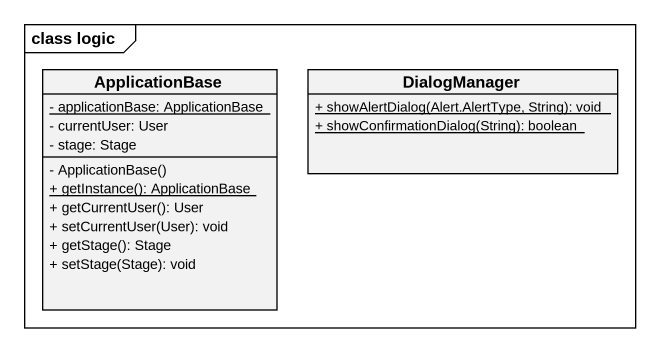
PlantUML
@startuml
mainframe class logic
hide circle
hide empty members
skinparam classAttributeIconSize 0
class ApplicationBase {
  {static} - applicationBase: ApplicationBase
  - currentUser: User
  - stage: Stage
  - ApplicationBase()
  {static} + getInstance(): ApplicationBase
  + getCurrentUser(): User
  + setCurrentUser(User): void
  + getStage(): Stage
  + setStage(Stage): void
}
class DialogManager {
  {static} + showAlertDialog(Alert.AlertType, String): void
  {static} + showConfirmationDialog(String): boolean
}
@enduml
